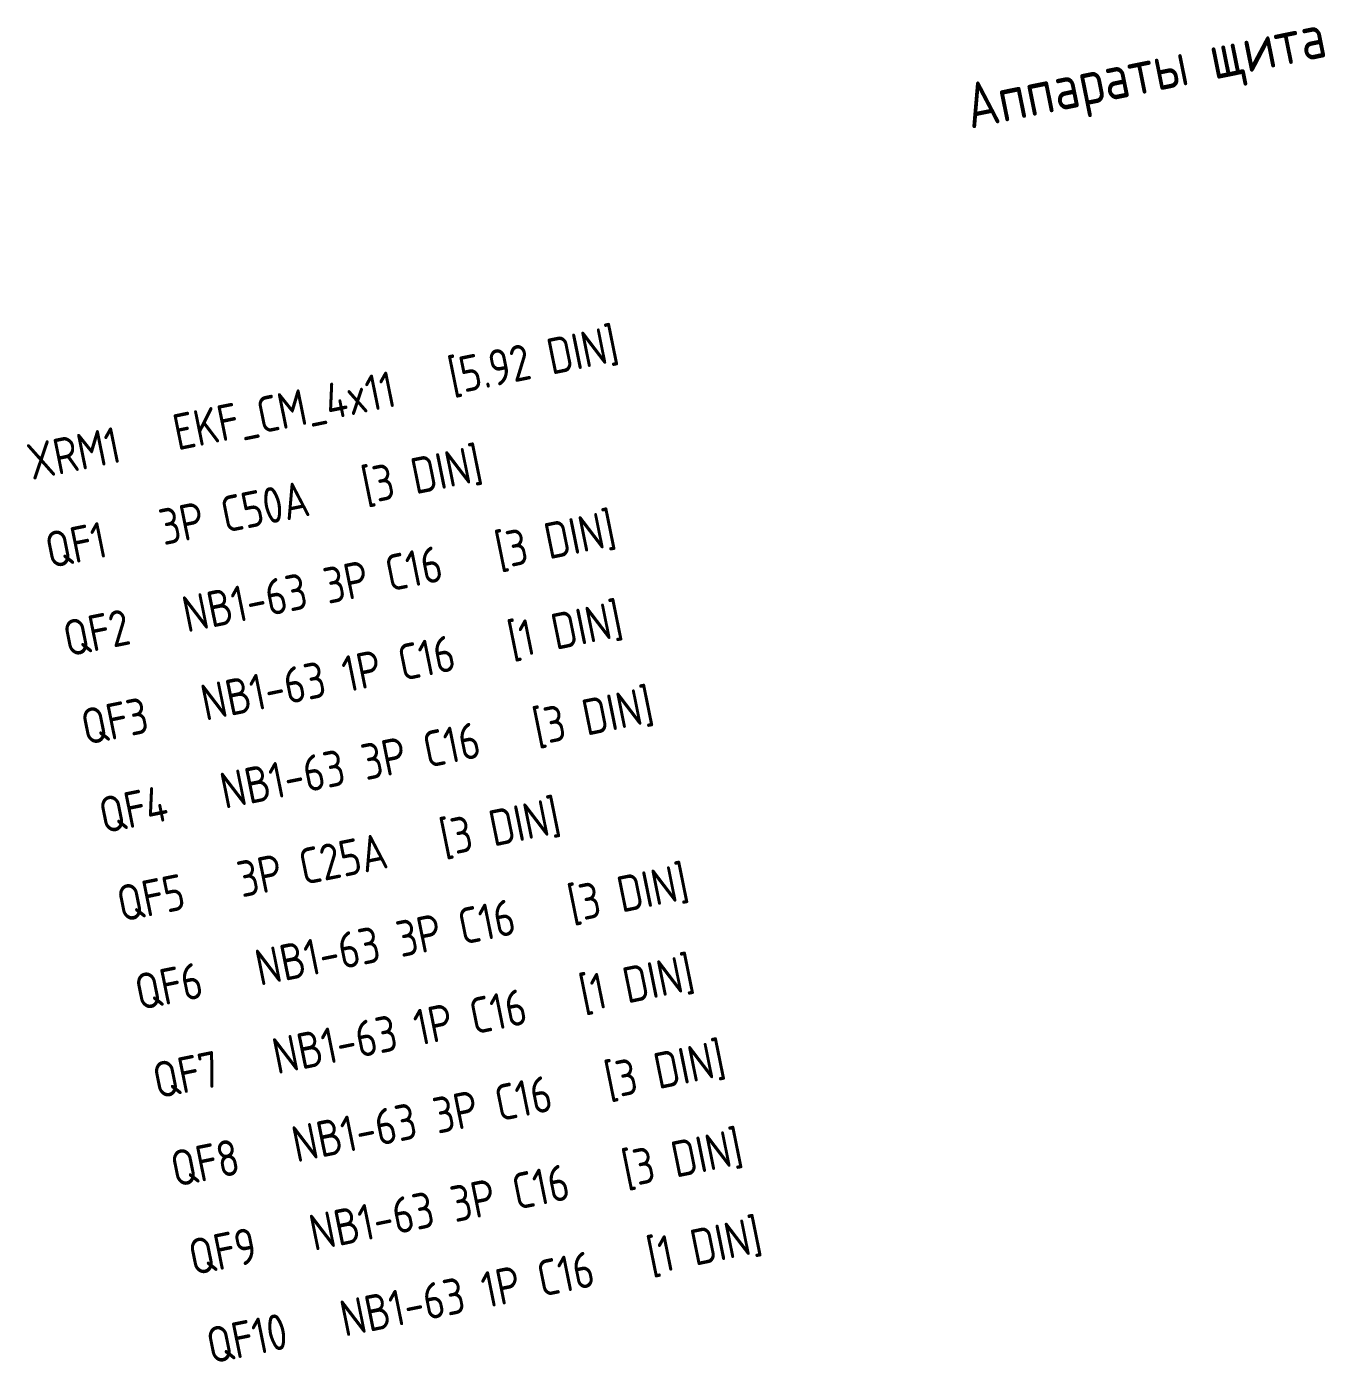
# Model space of a CAD drawing. Header units: millimetres. Extents: x -143 to 904, y -11 to 956.
# Drawn here: x 569.2 to 749.2, y 753.5 to 938.6 of the extents above; entities that cross this region are included whole.
import ezdxf
from ezdxf.enums import TextEntityAlignment as Align

# ---------------------------------------------------------------- set-up
doc = ezdxf.new("R2010")
doc.units = ezdxf.units.MM
doc.layers.add('CP_DEVICES', color=7, linetype='Continuous')
doc.layers.add('CP_TEXT', color=7, linetype='Continuous')
doc.styles.add('CP_GOST', font='GOST2304A_0.ttf')

# ---------------------------------------------------------------- blocks, each defined once
blk = doc.blocks.new('CP_LAYOUT_263958312')
at = {"layer": 'CP_TEXT', "style": 'CP_GOST'}
blk.add_text('Аппараты щита', height=5, dxfattribs=at).set_placement((705, 602), align=Align.MIDDLE_CENTER)
for s, p in [('XRM1   EKF_CM_4x11   [5.92 DIN]', (575, 582)), ('QF1   3P C50А   [3 DIN]', (575, 572)), ('QF2   NB1-63 3P C16   [3 DIN]', (575, 562)), ('QF3   NB1-63 1P C16   [1 DIN]', (575, 552)), ('QF4   NB1-63 3P C16   [3 DIN]', (575, 542)), ('QF5   3P C25А   [3 DIN]', (575, 532)), ('QF6   NB1-63 3P C16   [3 DIN]', (575, 522)), ('QF7   NB1-63 1P C16   [1 DIN]', (575, 512)), ('QF8   NB1-63 3P C16   [3 DIN]', (575, 502)), ('QF9   NB1-63 3P C16   [3 DIN]', (575, 492)), ('QF10   NB1-63 1P C16   [1 DIN]', (575, 482))]:
    blk.add_text(s, height=4, dxfattribs=at).set_placement(p)

msp = doc.modelspace()

# ---------------------------------------------------------------- block references
at = {"layer": 'CP_DEVICES', "xscale": 1.25, "yscale": 1.25, "rotation": 11.45915590261646}
msp.add_blockref('CP_LAYOUT_263958312', (10, 20), dxfattribs=at)

doc.saveas('drawing.dxf')
